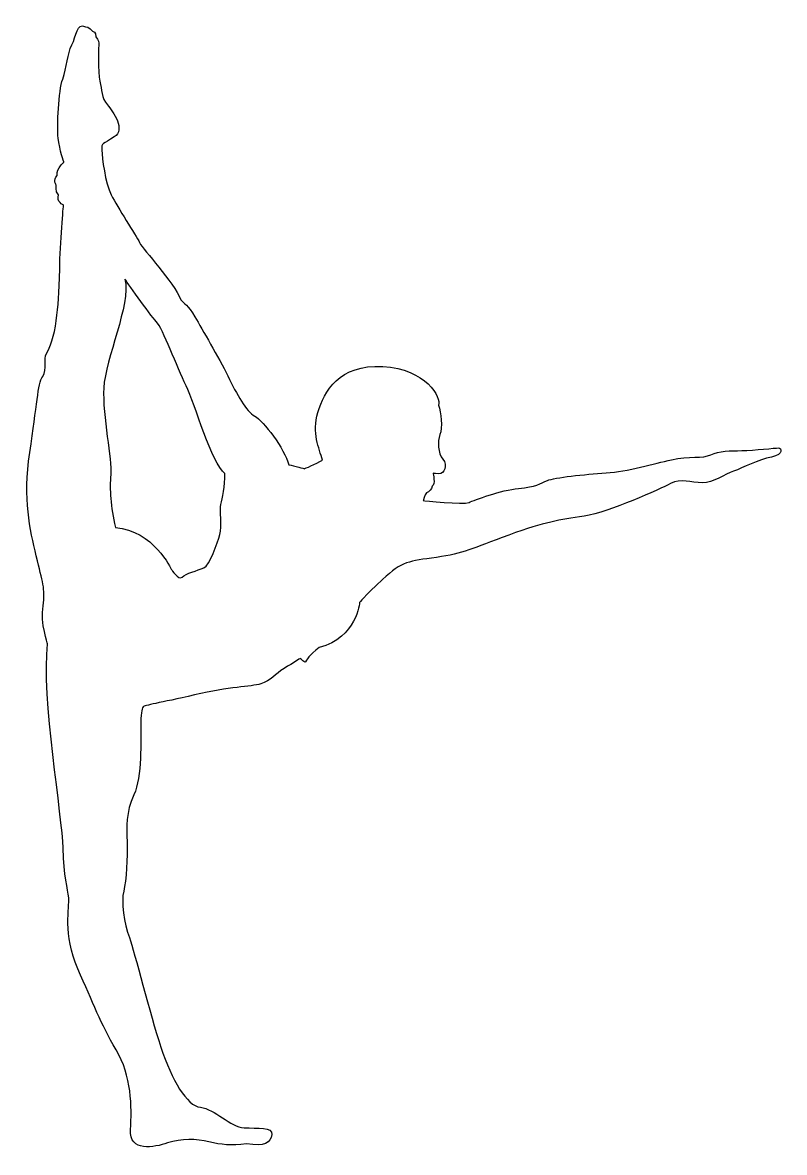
# Model space of a CAD drawing. Header units: centimetres. Extents: x -6.9 to 6.8, y -10.2 to 10.1.
import ezdxf

# ---------------------------------------------------------------- set-up
doc = ezdxf.new("R2010")
doc.units = ezdxf.units.CM
doc.header["$MEASUREMENT"] = 0
doc.layers.add('Camada 1', color=7, linetype='Continuous')

msp = doc.modelspace()

# ---------------------------------------------------------------- linework, layer by layer
at = {"layer": 'Camada 1'}
for points, knots in [([(6.73941, 2.49124), (6.68536, 2.49124), (6.30348, 2.45047), (6.08512, 2.44361), (6.08512, 2.44361), (5.86758, 2.43673), (5.67666, 2.44361), (5.5269, 2.36842), (5.5269, 2.36842), (5.37635, 2.29375), (5.13132, 2.35501), (4.81768, 2.28002), (4.81768, 2.28002), (4.50447, 2.20483), (4.02737, 2.06862), (3.63846, 2.04126), (3.63846, 2.04126), (3.24995, 2.01422), (2.7117, 1.95982), (2.58235, 1.90513), (2.58235, 1.90513), (2.45297, 1.85063), (2.37769, 1.7894), (2.06488, 1.76204), (2.06488, 1.76204), (1.75082, 1.73468), (1.26708, 1.55061), (1.17138, 1.50987), (1.17138, 1.50987), (1.07613, 1.46881), (0.34696, 1.54376), (0.34696, 1.54376), (0.34696, 1.54376), (0.34696, 1.54376), (0.36736, 1.6461), (0.4085, 1.68031), (0.4085, 1.68031), (0.44885, 1.71441), (0.49711, 1.73471), (0.50999, 1.80281), (0.50999, 1.80281), (0.57198, 1.83017), (0.52375, 2.03472), (0.52375, 2.03472), (0.52375, 2.03472), (0.52375, 2.03472), (0.52375, 2.03472), (0.62606, 2.02784), (0.62606, 2.02784), (0.72837, 2.02099), (0.78955, 2.17781), (0.70094, 2.28689), (0.70094, 2.28689), (0.61233, 2.39577), (0.59863, 2.60717), (0.64686, 2.72999), (0.64686, 2.72999), (0.69449, 2.85249), (0.67369, 3.13856), (0.6194, 3.26138), (0.6194, 3.26138), (0.68076, 3.39073), (0.40125, 3.91559), (-0.38263, 3.95665), (-0.38263, 3.95665), (-1.1663, 3.99742), (-1.43874, 3.5067), (-1.54772, 3.13181), (-1.54772, 3.13181), (-1.6567, 2.75703), (-1.52732, 2.48437), (-1.46578, 2.27326), (-1.46578, 2.27326), (-1.58161, 2.19828), (-1.7927, 2.11623), (-1.7927, 2.11623), (-1.7927, 2.11623), (-1.7927, 2.11623), (-1.97053, 2.1778), (-2.07221, 2.18465), (-2.07221, 2.18465), (-2.14772, 2.48434), (-2.52896, 2.97496), (-2.68596, 3.06357), (-2.68596, 3.06357), (-2.84257, 3.15228), (-3.00645, 3.4523), (-3.16951, 3.7862), (-3.16951, 3.7862), (-3.33297, 4.1201), (-3.6333, 4.62445), (-3.76247, 4.8493), (-3.76247, 4.8493), (-3.89204, 5.07412), (-3.95339, 5.08097), (-4.01475, 5.15595), (-4.01475, 5.15595), (-4.14432, 5.483), (-4.68965, 6.04892), (-4.75765, 6.18513), (-4.75765, 6.18513), (-4.82589, 6.32158), (-5.16008, 6.82571), (-5.26885, 7.04389), (-5.26885, 7.04389), (-5.37783, 7.26185), (-5.43255, 7.7118), (-5.43898, 7.84804), (-5.43898, 7.84804), (-5.44604, 7.98449), (-5.41879, 7.95713), (-5.21438, 8.08651), (-5.21438, 8.08651), (-5.01015, 8.21618), (-5.2279, 8.54323), (-5.33731, 8.66603), (-5.33731, 8.66603), (-5.44608, 8.78864), (-5.43256, 8.93847), (-5.47352, 9.08833), (-5.47352, 9.08833), (-5.51387, 9.23827), (-5.49392, 9.76334), (-5.49392, 9.76334), (-5.49392, 9.76334), (-5.49392, 9.76334), (-5.48728, 9.84488), (-5.54842, 9.88595), (-5.54842, 9.88595), (-5.53469, 9.98109), (-5.60271, 9.98819), (-5.60271, 9.98819), (-5.60271, 9.98819), (-5.60271, 9.98819), (-5.67759, 10.08333), (-5.73228, 10.07003), (-5.73228, 10.07003), (-5.88931, 10.14491), (-5.89574, 9.90646), (-5.97789, 9.74287), (-5.97789, 9.74287), (-6.05943, 9.5793), (-6.0665, 9.34054), (-6.14159, 9.12943), (-6.14159, 9.12943), (-6.21647, 8.91803), (-6.25036, 8.2843), (-6.22313, 8.06633), (-6.22313, 8.06633), (-6.19609, 7.84805), (-6.12079, 7.62998), (-6.12079, 7.62998), (-6.12079, 7.62998), (-6.12079, 7.62998), (-6.25036, 7.54137), (-6.24308, 7.39154), (-6.24308, 7.39154), (-6.32523, 7.31658), (-6.25742, 7.21435), (-6.25742, 7.21435), (-6.25742, 7.21435), (-6.25742, 7.21435), (-6.28425, 7.11889), (-6.21644, 7.04393), (-6.21644, 7.04393), (-6.26385, 6.92111), (-6.12783, 6.85986), (-6.12783, 6.85986), (-6.12783, 6.85986), (-6.12783, 6.85986), (-6.18898, 6.17176), (-6.19607, 5.71503), (-6.19607, 5.71503), (-6.20271, 5.2582), (-6.22311, 5.05365), (-6.25743, 4.78129), (-6.25743, 4.78129), (-6.29132, 4.50853), (-6.37287, 4.29057), (-6.43401, 4.18833), (-6.43401, 4.18833), (-6.49598, 4.08602), (-6.41382, 3.91557), (-6.50264, 3.77944), (-6.50264, 3.77944), (-6.59125, 3.64323), (-6.60474, 3.26136), (-6.73434, 2.40937), (-6.73434, 2.40937), (-6.86412, 1.5577), (-6.72725, 1.03288), (-6.61851, 0.54879), (-6.61851, 0.54879), (-6.50974, 0.06492), (-6.44775, -0.03054), (-6.49601, -0.35079), (-6.49601, -0.35079), (-6.54342, -0.67107), (-6.41386, -1.03236), (-6.41386, -1.03236), (-6.41386, -1.03236), (-6.52991, -1.9797), (-6.1416, -4.18117), (-6.13454, -4.70568), (-6.13454, -4.70568), (-6.12787, -5.23067), (-6.04802, -5.42802), (-6.0322, -5.60542), (-6.0322, -5.60542), (-6.01889, -5.762), (-6.14161, -6.25886), (-5.86914, -6.87992), (-5.86914, -6.87992), (-5.59606, -7.50008), (-5.45983, -7.86803), (-5.1803, -8.33828), (-5.1803, -8.33828), (-4.90079, -8.80847), (-4.89434, -9.36738), (-4.92159, -9.77624), (-4.92159, -9.77624), (-4.94842, -10.18531), (-4.49897, -10.09673), (-4.25315, -10.01497), (-4.25315, -10.01497), (-4.00815, -9.93305), (-3.7357, -9.93967), (-3.51025, -9.99441), (-3.51025, -9.99441), (-3.28565, -10.04889), (-3.11552, -10.0695), (-2.83599, -10.02873), (-2.83599, -10.02873), (-2.50177, -10.08966), (-2.40006, -10.00812), (-2.37927, -9.86506), (-2.37927, -9.86506), (-2.35887, -9.72176), (-2.63134, -9.75587), (-2.87698, -9.74232), (-2.87698, -9.74232), (-3.1222, -9.72856), (-3.40879, -9.40146), (-3.66044, -9.37418), (-3.66044, -9.37418), (-3.91251, -9.34674), (-4.17873, -8.88356), (-4.3763, -8.29042), (-4.3763, -8.29042), (-4.57389, -7.6977), (-4.84676, -6.57338), (-4.94201, -6.32107), (-4.94201, -6.32107), (-5.03729, -6.06858), (-5.09176, -5.66694), (-5.04435, -5.48266), (-5.04435, -5.48266), (-4.99651, -5.29864), (-4.97572, -4.86914), (-4.98299, -4.59668), (-4.98299, -4.59668), (-4.98945, -4.32382), (-5.01024, -4.07196), (-4.85988, -3.75187), (-4.85988, -3.75187), (-4.70991, -3.43117), (-4.73738, -2.73592), (-4.73738, -2.51793), (-4.73738, -2.51793), (-4.73738, -2.29975), (-4.71698, -2.2045), (-4.69618, -2.1704), (-4.69618, -2.1704), (-4.67623, -2.13619), (-4.40313, -2.1023), (-3.76985, -1.95233), (-3.76985, -1.95233), (-3.13572, -1.80247), (-2.76115, -1.80935), (-2.57668, -1.75466), (-2.57668, -1.75466), (-2.39303, -1.70013), (-2.3244, -1.57768), (-2.15427, -1.47515), (-2.15427, -1.47515), (-1.98412, -1.37315), (-1.86828, -1.29817), (-1.86828, -1.29817), (-1.86828, -1.29817), (-1.86828, -1.29817), (-1.76618, -1.38675), (-1.76618, -1.35939), (-1.76618, -1.35939), (-1.76618, -1.33203), (-1.70461, -1.23654), (-1.52742, -1.10044), (-1.52742, -1.10044), (-0.84609, -0.92314), (-0.79783, -0.28944), (-0.79783, -0.28944), (-0.79783, -0.28944), (-0.79783, -0.28944), (-0.73002, -0.20086), (-0.38273, 0.12619), (-0.38273, 0.12619), (-0.0348, 0.45366), (0.0877, 0.45366), (0.58562, 0.52166), (0.58562, 0.52166), (1.08269, 0.58976), (1.21247, 0.67848), (1.88676, 0.92377), (1.88676, 0.92377), (2.56187, 1.16909), (2.78023, 1.18957), (3.2436, 1.26455), (3.2436, 1.26455), (3.70657, 1.33943), (4.60671, 1.74831), (4.7976, 1.85063), (4.7976, 1.85063), (4.9877, 1.95297), (5.16489, 1.86436), (5.36955, 1.86436), (5.36955, 1.86436), (5.57418, 1.86436), (5.77219, 2.02097), (5.93526, 2.07547), (5.93526, 2.07547), (6.09875, 2.13016), (6.38534, 2.28002), (6.61659, 2.32764), (6.61659, 2.32764), (6.84882, 2.37519), (6.79389, 2.49124), (6.73941, 2.49124)], [0, 0, 0, 0, 0.01176471, 0.01176471, 0.01176471, 0.01176471, 0.02352941, 0.02352941, 0.02352941, 0.02352941, 0.03529412, 0.03529412, 0.03529412, 0.03529412, 0.04705882, 0.04705882, 0.04705882, 0.04705882, 0.05882353, 0.05882353, 0.05882353, 0.05882353, 0.07058824, 0.07058824, 0.07058824, 0.07058824, 0.08235294, 0.08235294, 0.08235294, 0.08235294, 0.09411765, 0.09411765, 0.09411765, 0.09411765, 0.10588235, 0.10588235, 0.10588235, 0.10588235, 0.11764706, 0.11764706, 0.11764706, 0.11764706, 0.12941176, 0.12941176, 0.12941176, 0.12941176, 0.14117647, 0.14117647, 0.14117647, 0.14117647, 0.15294118, 0.15294118, 0.15294118, 0.15294118, 0.16470588, 0.16470588, 0.16470588, 0.16470588, 0.17647059, 0.17647059, 0.17647059, 0.17647059, 0.18823529, 0.18823529, 0.18823529, 0.18823529, 0.2, 0.2, 0.2, 0.2, 0.21176471, 0.21176471, 0.21176471, 0.21176471, 0.22352941, 0.22352941, 0.22352941, 0.22352941, 0.23529412, 0.23529412, 0.23529412, 0.23529412, 0.24705882, 0.24705882, 0.24705882, 0.24705882, 0.25882353, 0.25882353, 0.25882353, 0.25882353, 0.27058824, 0.27058824, 0.27058824, 0.27058824, 0.28235294, 0.28235294, 0.28235294, 0.28235294, 0.29411765, 0.29411765, 0.29411765, 0.29411765, 0.30588235, 0.30588235, 0.30588235, 0.30588235, 0.31764706, 0.31764706, 0.31764706, 0.31764706, 0.32941176, 0.32941176, 0.32941176, 0.32941176, 0.34117647, 0.34117647, 0.34117647, 0.34117647, 0.35294118, 0.35294118, 0.35294118, 0.35294118, 0.36470588, 0.36470588, 0.36470588, 0.36470588, 0.37647059, 0.37647059, 0.37647059, 0.37647059, 0.38823529, 0.38823529, 0.38823529, 0.38823529, 0.4, 0.4, 0.4, 0.4, 0.41176471, 0.41176471, 0.41176471, 0.41176471, 0.42352941, 0.42352941, 0.42352941, 0.42352941, 0.43529412, 0.43529412, 0.43529412, 0.43529412, 0.44705882, 0.44705882, 0.44705882, 0.44705882, 0.45882353, 0.45882353, 0.45882353, 0.45882353, 0.47058824, 0.47058824, 0.47058824, 0.47058824, 0.48235294, 0.48235294, 0.48235294, 0.48235294, 0.49411765, 0.49411765, 0.49411765, 0.49411765, 0.50588235, 0.50588235, 0.50588235, 0.50588235, 0.51764706, 0.51764706, 0.51764706, 0.51764706, 0.52941176, 0.52941176, 0.52941176, 0.52941176, 0.54117647, 0.54117647, 0.54117647, 0.54117647, 0.55294118, 0.55294118, 0.55294118, 0.55294118, 0.56470588, 0.56470588, 0.56470588, 0.56470588, 0.57647059, 0.57647059, 0.57647059, 0.57647059, 0.58823529, 0.58823529, 0.58823529, 0.58823529, 0.6, 0.6, 0.6, 0.6, 0.61176471, 0.61176471, 0.61176471, 0.61176471, 0.62352941, 0.62352941, 0.62352941, 0.62352941, 0.63529412, 0.63529412, 0.63529412, 0.63529412, 0.64705882, 0.64705882, 0.64705882, 0.64705882, 0.65882353, 0.65882353, 0.65882353, 0.65882353, 0.67058824, 0.67058824, 0.67058824, 0.67058824, 0.68235294, 0.68235294, 0.68235294, 0.68235294, 0.69411765, 0.69411765, 0.69411765, 0.69411765, 0.70588235, 0.70588235, 0.70588235, 0.70588235, 0.71764706, 0.71764706, 0.71764706, 0.71764706, 0.72941176, 0.72941176, 0.72941176, 0.72941176, 0.74117647, 0.74117647, 0.74117647, 0.74117647, 0.75294118, 0.75294118, 0.75294118, 0.75294118, 0.76470588, 0.76470588, 0.76470588, 0.76470588, 0.77647059, 0.77647059, 0.77647059, 0.77647059, 0.78823529, 0.78823529, 0.78823529, 0.78823529, 0.8, 0.8, 0.8, 0.8, 0.81176471, 0.81176471, 0.81176471, 0.81176471, 0.82352941, 0.82352941, 0.82352941, 0.82352941, 0.83529412, 0.83529412, 0.83529412, 0.83529412, 0.84705882, 0.84705882, 0.84705882, 0.84705882, 0.85882353, 0.85882353, 0.85882353, 0.85882353, 0.87058824, 0.87058824, 0.87058824, 0.87058824, 0.88235294, 0.88235294, 0.88235294, 0.88235294, 0.89411765, 0.89411765, 0.89411765, 0.89411765, 0.90588235, 0.90588235, 0.90588235, 0.90588235, 0.91764706, 0.91764706, 0.91764706, 0.91764706, 0.92941176, 0.92941176, 0.92941176, 0.92941176, 0.94117647, 0.94117647, 0.94117647, 0.94117647, 0.95294118, 0.95294118, 0.95294118, 0.95294118, 0.96470588, 0.96470588, 0.96470588, 0.96470588, 0.97647059, 0.97647059, 0.97647059, 0.97647059, 1, 1, 1, 1]), ([(-3.31282, 0.93059), (-3.35838, 0.7851), (-3.4944, 0.37621), (-3.60378, 0.33086), (-3.60378, 0.33086), (-3.71276, 0.28543), (-3.9303, 0.23072), (-3.99438, 0.16729), (-3.99438, 0.16729), (-4.05801, 0.10387), (-4.1853, 0.3035), (-4.1853, 0.3035), (-4.1853, 0.3035), (-4.1853, 0.3035), (-4.51246, 1.0124), (-5.194, 1.05785), (-5.194, 1.05785), (-5.27594, 1.43959), (-5.30298, 1.74833), (-5.27594, 2.01175), (-5.27594, 2.01175), (-5.24869, 2.27535), (-5.43027, 3.05715), (-5.40302, 3.57483), (-5.40302, 3.57483), (-5.37577, 4.09291), (-4.9124, 5.07414), (-5.02117, 5.5288), (-5.02117, 5.5288), (-5.02117, 5.5288), (-4.57588, 4.89258), (-4.45777, 4.7654), (-4.45777, 4.7654), (-4.33966, 4.63822), (-4.08529, 3.94731), (-3.92159, 3.61121), (-3.92159, 3.61121), (-3.75813, 3.27479), (-3.46717, 2.21172), (-3.22195, 2.03017), (-3.22195, 2.03017), (-3.22195, 1.8121), (-3.26751, 1.57583), (-3.29474, 1.476), (-3.29474, 1.476), (-3.32219, 1.37586), (-3.2675, 1.07585), (-3.31282, 0.93059)], [0, 0, 0, 0, 0.07692308, 0.07692308, 0.07692308, 0.07692308, 0.15384615, 0.15384615, 0.15384615, 0.15384615, 0.23076923, 0.23076923, 0.23076923, 0.23076923, 0.30769231, 0.30769231, 0.30769231, 0.30769231, 0.38461538, 0.38461538, 0.38461538, 0.38461538, 0.46153846, 0.46153846, 0.46153846, 0.46153846, 0.53846154, 0.53846154, 0.53846154, 0.53846154, 0.61538462, 0.61538462, 0.61538462, 0.61538462, 0.69230769, 0.69230769, 0.69230769, 0.69230769, 0.76923077, 0.76923077, 0.76923077, 0.76923077, 0.84615385, 0.84615385, 0.84615385, 0.84615385, 1, 1, 1, 1])]:
    msp.add_open_spline(points, degree=3, knots=knots, dxfattribs=at)

doc.saveas('drawing.dxf')
